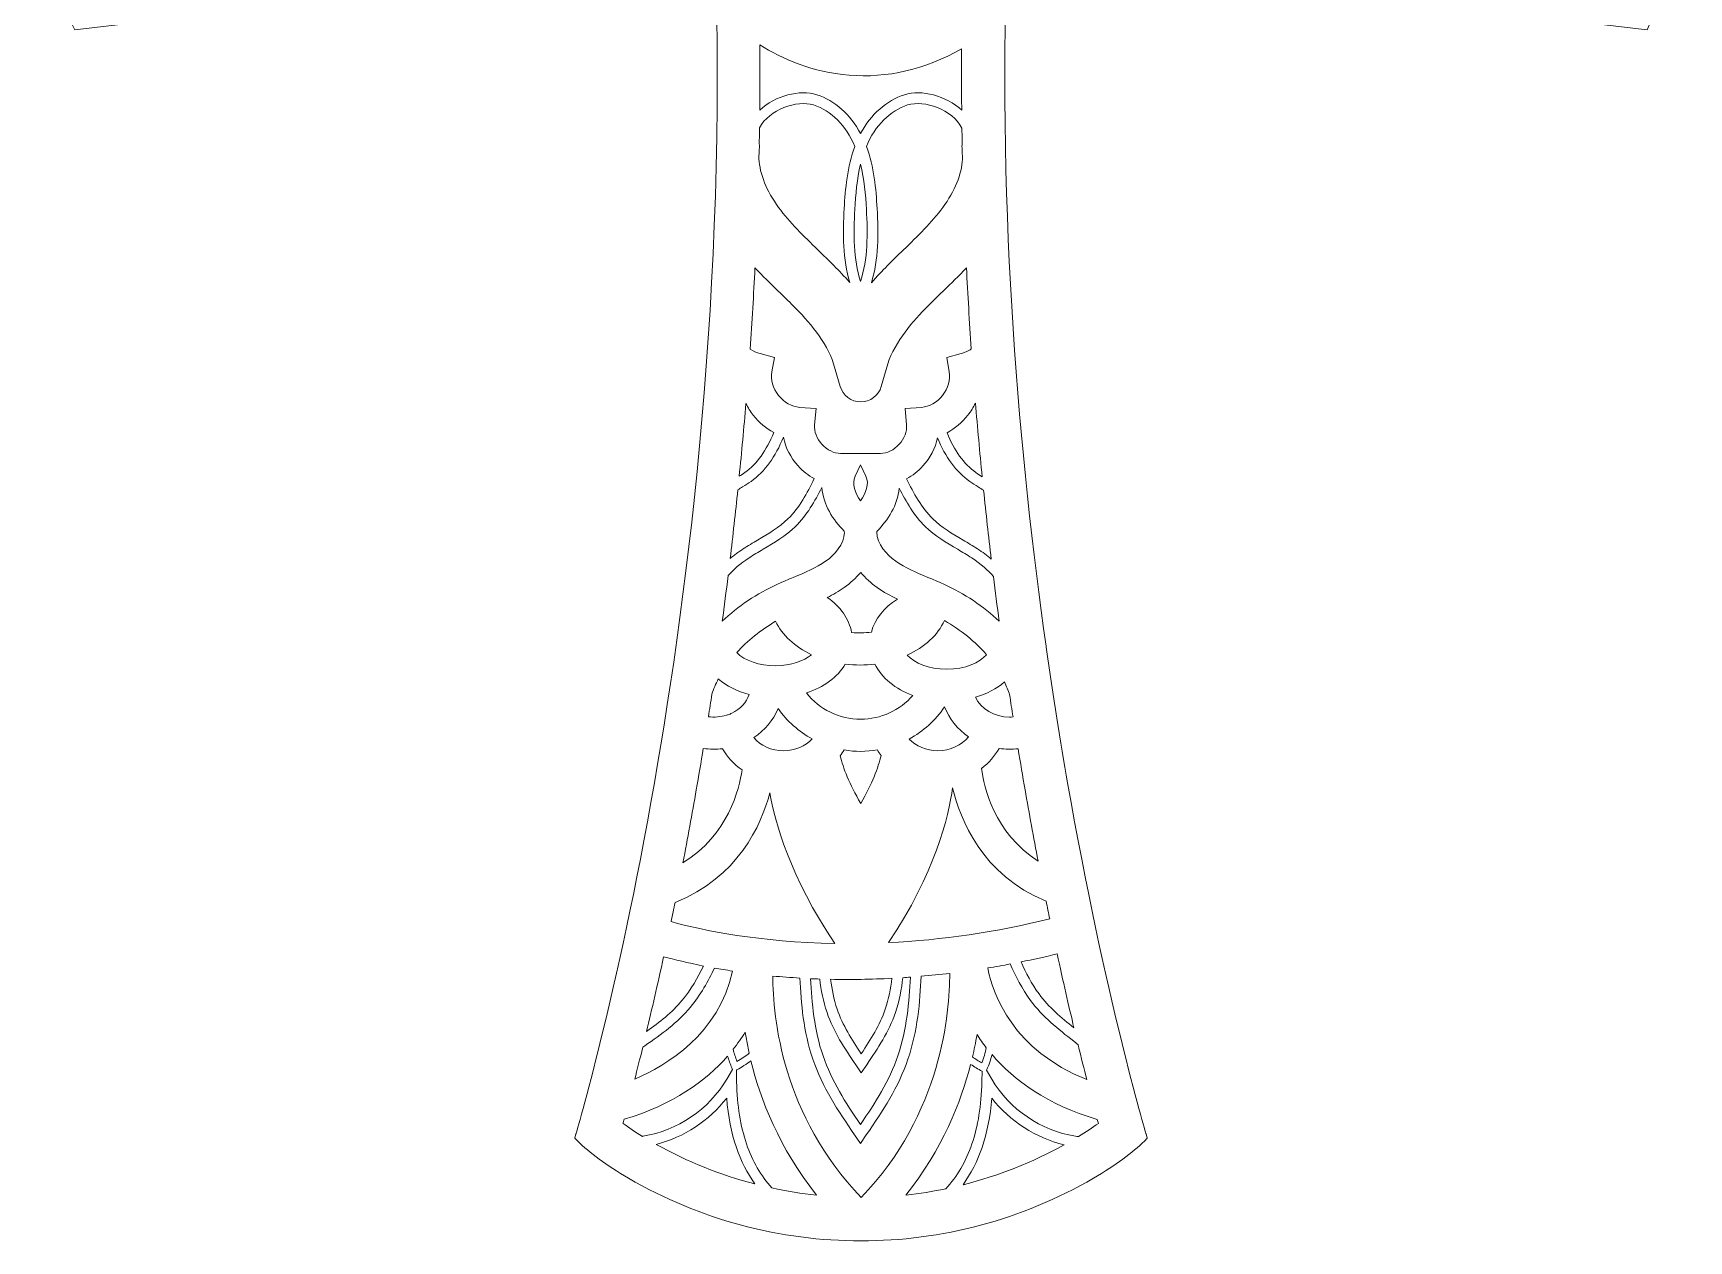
# Model space of a CAD drawing. Header units: millimetres. Extents: x 8 to 1245, y -403 to -66.
# Drawn here: x 508 to 739.7, y -401.8 to -232.7 of the extents above; entities that cross this region are included whole.
import ezdxf

# ---------------------------------------------------------------- set-up
doc = ezdxf.new("R2010")
doc.units = ezdxf.units.MM
doc.header["$MEASUREMENT"] = 0
doc.layers.add('Layer 4', color=7, linetype='Continuous')

msp = doc.modelspace()

# ---------------------------------------------------------------- linework, layer by layer
at = {"layer": 'Layer 4', "lineweight": 0}
for points, knots in [([(734.1, -179.65), (734.1, -179.65), (733.78, -178.94), (733.78, -178.94), (733.78, -178.94), (644.98, -195.01), (644.98, -195.01), (644.98, -194.87), (644.97, -194.74), (644.97, -194.6), (644.97, -194.6), (644.98, -194.6), (644.98, -194.6), (662.02, -178.21), (675.79, -147.85), (675.79, -129.37), (675.79, -103.24), (658.72, -73.3), (624.44, -72.9), (624.44, -72.9), (624.44, -72.9), (624.44, -72.9), (624.39, -72.9), (624.35, -72.9), (624.31, -72.9), (624.26, -72.9), (624.22, -72.9), (624.18, -72.9), (624.18, -72.9), (624.18, -72.9), (624.18, -72.9), (589.9, -73.3), (572.82, -103.24), (572.82, -129.37), (572.82, -147.97), (585.47, -178.27), (602.74, -194.6), (602.74, -194.6), (602.74, -194.6), (602.74, -194.6), (602.74, -194.74), (602.74, -194.87), (602.74, -195.01), (602.74, -195.01), (513.93, -178.94), (513.93, -178.94), (513.93, -178.94), (513.61, -179.65), (513.61, -179.65), (509.89, -187.85), (508.01, -196.61), (508.01, -205.69), (508.01, -214.71), (509.87, -223.42), (513.54, -231.58), (513.54, -231.58), (513.84, -232.25), (513.84, -232.25), (513.84, -232.25), (603.46, -221.7), (603.46, -221.7), (605.06, -268.02), (599.73, -310.27), (594.95, -337.63), (589.72, -367.52), (584.02, -386.6), (583.96, -386.79), (583.96, -386.79), (583.79, -387.36), (583.79, -387.36), (583.79, -387.36), (584.21, -387.78), (584.21, -387.78), (585.83, -389.42), (588.23, -391.17), (591.32, -392.98), (601.36, -398.83), (612.61, -401.75), (623.86, -401.75), (635.11, -401.75), (646.36, -398.83), (656.39, -392.98), (659.49, -391.17), (661.88, -389.42), (663.51, -387.78), (663.51, -387.78), (663.92, -387.36), (663.92, -387.36), (663.92, -387.36), (663.75, -386.79), (663.75, -386.79), (663.7, -386.6), (657.99, -367.52), (652.77, -337.63), (651.77, -331.92), (650.75, -325.56), (649.77, -318.65), (649.77, -318.65), (649.75, -318.53), (649.75, -318.53), (646.05, -292.35), (642.99, -258.3), (644.26, -221.7), (644.26, -221.7), (733.87, -232.25), (733.87, -232.25), (733.87, -232.25), (734.17, -231.58), (734.17, -231.58), (737.84, -223.42), (739.71, -214.71), (739.71, -205.69), (739.71, -196.61), (737.82, -187.85), (734.1, -179.65)], [0, 0, 0, 0, 1, 1, 1, 2, 2, 2, 3, 3, 3, 4, 4, 4, 5, 5, 5, 6, 6, 6, 7, 7, 7, 8, 8, 8, 9, 9, 9, 10, 10, 10, 11, 11, 11, 12, 12, 12, 13, 13, 13, 14, 14, 14, 15, 15, 15, 16, 16, 16, 17, 17, 17, 18, 18, 18, 19, 19, 19, 20, 20, 20, 21, 21, 21, 22, 22, 22, 23, 23, 23, 24, 24, 24, 25, 25, 25, 26, 26, 26, 27, 27, 27, 28, 28, 28, 29, 29, 29, 30, 30, 30, 31, 31, 31, 32, 32, 32, 33, 33, 33, 34, 34, 34, 35, 35, 35, 36, 36, 36, 37, 37, 37, 38, 38, 38, 38]), ([(609.69, -234.36), (612.84, -236.3), (617.1, -238.18), (622.18, -238.59), (627.51, -239.03), (632.8, -237.79), (637.94, -234.9), (637.92, -237.74), (637.92, -240.62), (637.95, -243.5), (635.77, -241.42), (632.32, -240.57), (629.93, -241.33), (627.43, -242.12), (625.25, -244.06), (623.8, -246.76), (622.36, -244.06), (620.18, -242.12), (617.68, -241.33), (615.29, -240.57), (611.86, -241.42), (609.68, -243.48), (609.71, -240.43), (609.71, -237.38), (609.69, -234.36)], [0, 0, 0, 0, 1, 1, 1, 2, 2, 2, 3, 3, 3, 4, 4, 4, 5, 5, 5, 6, 6, 6, 7, 7, 7, 8, 8, 8, 8]), ([(609.62, -248.2), (609.63, -247.45), (609.64, -246.69), (609.65, -245.94), (611.04, -243.37), (614.88, -242.02), (617.22, -242.76), (619.67, -243.53), (621.77, -245.64), (623, -248.55), (621.92, -251.41), (621.66, -254.53), (621.5, -257.25), (621.3, -260.74), (621.29, -264.35), (622.29, -267.62), (621.51, -266.73), (620.76, -265.95), (620.09, -265.27), (619.35, -264.52), (618.58, -263.77), (617.82, -263.03), (615.87, -261.15), (613.86, -259.19), (612.33, -257.11), (610.64, -254.8), (609.69, -252.44), (609.57, -250.29), (609.57, -250.29), (609.6, -249.14), (609.6, -249.14), (609.6, -249.07), (609.61, -249.01), (609.62, -248.95), (609.65, -248.7), (609.65, -248.45), (609.62, -248.2)], [0, 0, 0, 0, 1, 1, 1, 2, 2, 2, 3, 3, 3, 4, 4, 4, 5, 5, 5, 6, 6, 6, 7, 7, 7, 8, 8, 8, 9, 9, 9, 10, 10, 10, 11, 11, 11, 12, 12, 12, 12]), ([(638.01, -248.94), (638.02, -248.99), (638.02, -249.04), (638.03, -249.11), (638.03, -249.11), (638.06, -250.32), (638.06, -250.32), (637.94, -252.47), (636.98, -254.81), (635.3, -257.11), (633.77, -259.2), (631.75, -261.15), (629.81, -263.04), (629.81, -263.04), (629.77, -263.08), (629.77, -263.08), (629.03, -263.79), (628.28, -264.52), (627.54, -265.27), (626.86, -265.96), (626.09, -266.76), (625.31, -267.66), (626.31, -264.38), (626.31, -260.76), (626.11, -257.25), (625.95, -254.53), (625.69, -251.41), (624.61, -248.55), (625.84, -245.64), (627.94, -243.53), (630.38, -242.76), (632.74, -242.01), (636.62, -243.39), (637.98, -245.99), (637.99, -246.72), (638, -247.44), (638.01, -248.17), (637.98, -248.42), (637.98, -248.68), (638.01, -248.94)], [0, 0, 0, 0, 1, 1, 1, 2, 2, 2, 3, 3, 3, 4, 4, 4, 5, 5, 5, 6, 6, 6, 7, 7, 7, 8, 8, 8, 9, 9, 9, 10, 10, 10, 11, 11, 11, 12, 12, 12, 13, 13, 13, 13]), ([(623.8, -267.45), (622.79, -264.33), (622.8, -260.78), (623, -257.34), (623.11, -255.35), (623.28, -253.15), (623.8, -251.03), (624.32, -253.15), (624.5, -255.35), (624.61, -257.34), (624.81, -260.78), (624.82, -264.33), (623.8, -267.45)], [0, 0, 0, 0, 1, 1, 1, 2, 2, 2, 3, 3, 3, 4, 4, 4, 4]), ([(637.85, -277.56), (637.85, -277.56), (635.85, -278.09), (635.85, -278.09), (635.85, -278.09), (636.21, -280.13), (636.21, -280.13), (636.4, -281.2), (636.06, -282.39), (635.27, -283.4), (634.49, -284.4), (633.41, -285.01), (632.32, -285.08), (632.32, -285.08), (630.02, -285.23), (630.02, -285.23), (630.02, -285.23), (630.23, -287.53), (630.23, -287.53), (630.31, -288.46), (629.94, -289.45), (629.2, -290.25), (628.47, -291.06), (627.51, -291.52), (626.58, -291.53), (626.58, -291.53), (623.8, -291.53), (623.8, -291.53), (623.8, -291.53), (621.01, -291.53), (621.01, -291.53), (620.08, -291.52), (619.12, -291.06), (618.39, -290.25), (617.66, -289.45), (617.28, -288.46), (617.37, -287.53), (617.37, -287.53), (617.57, -285.23), (617.57, -285.23), (617.57, -285.23), (615.27, -285.08), (615.27, -285.08), (614.18, -285.01), (613.1, -284.4), (612.32, -283.4), (611.53, -282.39), (611.19, -281.2), (611.38, -280.13), (611.38, -280.13), (611.75, -278.09), (611.75, -278.09), (611.75, -278.09), (609.74, -277.56), (609.74, -277.56), (609.25, -277.43), (608.78, -277.22), (608.34, -276.93), (608.6, -273.11), (608.83, -269.3), (609.02, -265.55), (610.09, -266.68), (611.19, -267.75), (612.27, -268.8), (612.98, -269.49), (613.71, -270.2), (614.4, -270.9), (616.48, -273), (619, -275.82), (620.03, -278.99), (620.03, -278.99), (620.93, -282.14), (620.93, -282.14), (621.3, -283.43), (622.48, -284.32), (623.81, -284.32), (625.15, -284.32), (626.33, -283.43), (626.7, -282.15), (626.7, -282.15), (627.6, -278.99), (627.6, -278.99), (628.63, -275.82), (631.15, -273), (633.23, -270.9), (633.89, -270.22), (634.6, -269.53), (635.29, -268.87), (635.29, -268.87), (635.38, -268.77), (635.38, -268.77), (636.46, -267.74), (637.55, -266.68), (638.61, -265.56), (638.8, -269.29), (639.03, -273.1), (639.29, -276.91), (638.84, -277.21), (638.35, -277.43), (637.85, -277.56)], [0, 0, 0, 0, 1, 1, 1, 2, 2, 2, 3, 3, 3, 4, 4, 4, 5, 5, 5, 6, 6, 6, 7, 7, 7, 8, 8, 8, 9, 9, 9, 10, 10, 10, 11, 11, 11, 12, 12, 12, 13, 13, 13, 14, 14, 14, 15, 15, 15, 16, 16, 16, 17, 17, 17, 18, 18, 18, 19, 19, 19, 20, 20, 20, 21, 21, 21, 22, 22, 22, 23, 23, 23, 24, 24, 24, 25, 25, 25, 26, 26, 26, 27, 27, 27, 28, 28, 28, 29, 29, 29, 30, 30, 30, 31, 31, 31, 32, 32, 32, 33, 33, 33, 33]), ([(606.81, -294.73), (607.16, -291.33), (607.47, -287.94), (607.75, -284.56), (608.03, -285.12), (608.38, -285.66), (608.78, -286.17), (609.58, -287.2), (610.56, -288.02), (611.65, -288.6), (610.65, -291.11), (609.29, -293), (607.6, -294.22), (607.35, -294.4), (607.08, -294.57), (606.81, -294.73)], [0, 0, 0, 0, 1, 1, 1, 2, 2, 2, 3, 3, 3, 4, 4, 4, 5, 5, 5, 5]), ([(639.94, -294.22), (638.25, -293.01), (636.89, -291.13), (635.9, -288.63), (637, -288.04), (638, -287.21), (638.81, -286.17), (639.23, -285.64), (639.59, -285.08), (639.87, -284.49), (640.16, -287.91), (640.48, -291.35), (640.82, -294.8), (640.52, -294.61), (640.22, -294.42), (639.94, -294.22)], [0, 0, 0, 0, 1, 1, 1, 2, 2, 2, 3, 3, 3, 4, 4, 4, 5, 5, 5, 5]), ([(607.29, -296.21), (607.68, -295.97), (608.08, -295.72), (608.47, -295.44), (610.38, -294.07), (611.9, -291.99), (613, -289.26), (613.29, -290.72), (614, -292.12), (615.06, -293.29), (615.72, -294.01), (616.49, -294.6), (617.32, -295.06), (616.31, -297.08), (615.24, -299.12), (613.63, -300.69), (612.41, -301.88), (610.94, -302.74), (609.39, -303.66), (608.72, -304.05), (608.03, -304.46), (607.37, -304.89), (606.7, -305.33), (606.09, -305.78), (605.55, -306.24), (605.93, -303.03), (606.29, -299.83), (606.62, -296.62), (606.84, -296.48), (607.06, -296.34), (607.29, -296.21)], [0, 0, 0, 0, 1, 1, 1, 2, 2, 2, 3, 3, 3, 4, 4, 4, 5, 5, 5, 6, 6, 6, 7, 7, 7, 8, 8, 8, 9, 9, 9, 10, 10, 10, 10]), ([(641.01, -296.69), (641.35, -299.9), (641.7, -303.11), (642.09, -306.33), (641.52, -305.83), (640.88, -305.35), (640.16, -304.89), (639.5, -304.46), (638.81, -304.05), (638.15, -303.66), (636.59, -302.74), (635.12, -301.88), (633.9, -300.69), (632.31, -299.13), (631.23, -297.09), (630.23, -295.08), (631.07, -294.63), (631.86, -294.02), (632.53, -293.29), (633.57, -292.14), (634.27, -290.78), (634.57, -289.35), (635.67, -292.04), (637.17, -294.09), (639.07, -295.44), (639.45, -295.72), (639.86, -295.97), (640.25, -296.21), (640.51, -296.36), (640.76, -296.52), (641.01, -296.69)], [0, 0, 0, 0, 1, 1, 1, 2, 2, 2, 3, 3, 3, 4, 4, 4, 5, 5, 5, 6, 6, 6, 7, 7, 7, 8, 8, 8, 9, 9, 9, 10, 10, 10, 10]), ([(623.8, -298.18), (623.01, -297.07), (622.56, -295.76), (623.04, -294.73), (623.04, -294.73), (623.8, -293.11), (623.8, -293.11), (623.8, -293.11), (624.55, -294.73), (624.55, -294.73), (625.03, -295.76), (624.58, -297.07), (623.8, -298.18)], [0, 0, 0, 0, 1, 1, 1, 2, 2, 2, 3, 3, 3, 4, 4, 4, 4]), ([(605.26, -308.64), (605.99, -307.77), (606.96, -306.94), (608.19, -306.15), (608.82, -305.73), (609.5, -305.34), (610.15, -304.95), (611.71, -304.03), (613.33, -303.08), (614.68, -301.76), (616.29, -300.19), (617.4, -298.2), (618.36, -296.31), (618.58, -298.7), (619.95, -300.88), (621.5, -302.4), (621.51, -302.46), (621.53, -302.53), (621.56, -302.59), (621.49, -304.23), (620.16, -305.74), (618.91, -306.62), (617.6, -307.55), (616.04, -308.19), (614.38, -308.88), (613.69, -309.17), (612.97, -309.47), (612.25, -309.79), (609.26, -311.16), (606.63, -312.92), (604.44, -315.01), (604.73, -312.89), (605, -310.76), (605.26, -308.64)], [0, 0, 0, 0, 1, 1, 1, 2, 2, 2, 3, 3, 3, 4, 4, 4, 5, 5, 5, 6, 6, 6, 7, 7, 7, 8, 8, 8, 9, 9, 9, 10, 10, 10, 11, 11, 11, 11]), ([(635.37, -309.79), (634.66, -309.47), (633.94, -309.17), (633.23, -308.88), (631.58, -308.19), (630.02, -307.55), (628.71, -306.62), (627.44, -305.73), (626.09, -304.19), (626.06, -302.53), (626.07, -302.48), (626.09, -302.44), (626.1, -302.4), (627.62, -300.9), (628.98, -298.76), (629.22, -296.41), (630.17, -298.27), (631.27, -300.22), (632.85, -301.76), (634.2, -303.08), (635.82, -304.03), (637.39, -304.95), (638.04, -305.34), (638.71, -305.73), (639.35, -306.15), (640.63, -306.98), (641.65, -307.86), (642.39, -308.77), (642.64, -310.86), (642.91, -312.94), (643.19, -315.02), (641, -312.93), (638.36, -311.16), (635.37, -309.79)], [0, 0, 0, 0, 1, 1, 1, 2, 2, 2, 3, 3, 3, 4, 4, 4, 5, 5, 5, 6, 6, 6, 7, 7, 7, 8, 8, 8, 9, 9, 9, 10, 10, 10, 11, 11, 11, 11]), ([(626.11, -310.3), (627.03, -310.95), (627.99, -311.47), (628.96, -311.93), (627.09, -313.09), (625.79, -314.71), (625.31, -316.55), (624.4, -316.66), (623.46, -316.68), (622.53, -316.6), (622.2, -314.69), (620.99, -312.96), (619.14, -311.69), (619.95, -311.29), (620.75, -310.83), (621.51, -310.3), (622.37, -309.69), (623.15, -308.97), (623.81, -308.18), (624.47, -308.97), (625.25, -309.69), (626.11, -310.3)], [0, 0, 0, 0, 1, 1, 1, 2, 2, 2, 3, 3, 3, 4, 4, 4, 5, 5, 5, 6, 6, 6, 7, 7, 7, 7]), ([(611.91, -315.03), (612.82, -316.95), (614.6, -318.6), (616.93, -319.7), (615.85, -320.58), (614.08, -321.25), (611.86, -321.25), (609.64, -321.25), (607.58, -320.52), (606.46, -319.41), (607.96, -317.74), (609.81, -316.25), (611.91, -315.03)], [0, 0, 0, 0, 1, 1, 1, 2, 2, 2, 3, 3, 3, 4, 4, 4, 4]), ([(635.86, -321.74), (633.33, -321.74), (631.33, -320.85), (630.33, -319.76), (632.78, -318.64), (634.61, -316.94), (635.52, -314.93), (637.84, -316.25), (639.86, -317.88), (641.43, -319.71), (640.46, -320.81), (638.45, -321.74), (635.86, -321.74)], [0, 0, 0, 0, 1, 1, 1, 2, 2, 2, 3, 3, 3, 4, 4, 4, 4]), ([(623.82, -328.73), (620.81, -328.73), (618.04, -327.36), (616.22, -325.06), (618.63, -324.27), (620.57, -322.84), (621.66, -321.03), (623.03, -321.19), (624.44, -321.19), (625.8, -321.02), (626.76, -322.94), (628.67, -324.51), (631.11, -325.41), (629.28, -327.5), (626.63, -328.73), (623.82, -328.73)], [0, 0, 0, 0, 1, 1, 1, 2, 2, 2, 3, 3, 3, 4, 4, 4, 5, 5, 5, 5]), ([(602.99, -325.23), (603.23, -324.51), (603.53, -323.8), (603.89, -323.1), (605.06, -324.08), (606.54, -324.83), (608.2, -325.27), (607.84, -326.36), (606.98, -327.3), (605.78, -327.87), (605.78, -327.87), (605.66, -327.93), (605.66, -327.93), (605.66, -327.93), (605.55, -328.01), (605.55, -328.01), (605.49, -328.05), (605.4, -328.08), (605.29, -328.1), (605.29, -328.1), (605.17, -328.11), (605.17, -328.11), (605.17, -328.11), (605.04, -328.15), (605.04, -328.15), (604.21, -328.41), (603.34, -328.49), (602.5, -328.38), (602.67, -327.35), (602.83, -326.3), (602.99, -325.23)], [0, 0, 0, 0, 1, 1, 1, 2, 2, 2, 3, 3, 3, 4, 4, 4, 5, 5, 5, 6, 6, 6, 7, 7, 7, 8, 8, 8, 9, 9, 9, 10, 10, 10, 10]), ([(644.65, -325.29), (644.81, -326.35), (644.97, -327.39), (645.13, -328.41), (644.97, -328.42), (644.81, -328.43), (644.65, -328.43), (642.48, -328.43), (640.61, -327.28), (639.87, -325.67), (641.44, -325.2), (642.83, -324.46), (643.93, -323.52), (644.22, -324.11), (644.46, -324.7), (644.65, -325.29)], [0, 0, 0, 0, 1, 1, 1, 2, 2, 2, 3, 3, 3, 4, 4, 4, 5, 5, 5, 5]), ([(612.25, -327.25), (613.51, -329.01), (615.15, -330.47), (617.04, -331.5), (616.09, -332.52), (614.62, -333.14), (613.03, -333.14), (611.33, -333.14), (609.78, -332.43), (608.84, -331.3), (610.39, -330.29), (611.58, -328.87), (612.25, -327.25)], [0, 0, 0, 0, 1, 1, 1, 2, 2, 2, 3, 3, 3, 4, 4, 4, 4]), ([(635.56, -327), (636.19, -328.65), (637.35, -330.12), (638.89, -331.18), (637.96, -332.37), (636.35, -333.14), (634.61, -333.14), (633.02, -333.14), (631.55, -332.52), (630.6, -331.51), (632.58, -330.42), (634.28, -328.88), (635.56, -327)], [0, 0, 0, 0, 1, 1, 1, 2, 2, 2, 3, 3, 3, 4, 4, 4, 4]), ([(600.81, -338.6), (601.14, -336.71), (601.47, -334.78), (601.79, -332.82), (602.68, -332.95), (603.59, -332.96), (604.48, -332.86), (605.13, -334.02), (606.07, -335.04), (607.21, -335.83), (606.84, -338.5), (605.29, -344.95), (598.94, -348.82), (599.59, -345.42), (600.22, -342), (600.81, -338.6)], [0, 0, 0, 0, 1, 1, 1, 2, 2, 2, 3, 3, 3, 4, 4, 4, 5, 5, 5, 5]), ([(623.82, -340.51), (622.22, -337.84), (621.37, -335.54), (620.93, -333.85), (621.13, -333.59), (621.31, -333.31), (621.48, -333.04), (623.03, -333.3), (624.6, -333.3), (626.16, -333.03), (626.31, -333.3), (626.49, -333.55), (626.67, -333.8), (626.25, -335.5), (625.42, -337.82), (623.82, -340.51)], [0, 0, 0, 0, 1, 1, 1, 2, 2, 2, 3, 3, 3, 4, 4, 4, 5, 5, 5, 5]), ([(646.81, -338.6), (647.4, -341.93), (648.01, -345.27), (648.65, -348.59), (642.44, -344.62), (641.04, -338.21), (640.73, -335.62), (641.74, -334.85), (642.58, -333.89), (643.18, -332.82), (644.06, -332.95), (644.96, -332.96), (645.84, -332.86), (646.17, -334.82), (646.49, -336.74), (646.81, -338.6)], [0, 0, 0, 0, 1, 1, 1, 2, 2, 2, 3, 3, 3, 4, 4, 4, 5, 5, 5, 5]), ([(597.84, -354.38), (606.62, -350.86), (609.9, -343.62), (611.11, -339.03), (611.81, -343.12), (613.92, -350.81), (620.2, -360.13), (609.7, -359.94), (601.79, -358.3), (597.28, -357.07), (597.47, -356.19), (597.65, -355.29), (597.84, -354.38)], [0, 0, 0, 0, 1, 1, 1, 2, 2, 2, 3, 3, 3, 4, 4, 4, 4]), ([(649.76, -354.22), (649.93, -355.06), (650.1, -355.88), (650.27, -356.68), (642.76, -358.53), (635.19, -359.64), (627.71, -360.01), (634.21, -350.32), (636.12, -342.38), (636.68, -338.32), (637.72, -342.81), (640.79, -350.46), (649.76, -354.22)], [0, 0, 0, 0, 1, 1, 1, 2, 2, 2, 3, 3, 3, 4, 4, 4, 4]), ([(593.32, -374.64), (593.32, -374.64), (593.61, -374.43), (593.61, -374.43), (595.94, -372.81), (598.13, -371.27), (599.99, -369.03), (601.41, -367.32), (602.48, -365.39), (603.34, -363.56), (604.14, -363.71), (604.98, -363.85), (605.86, -363.98), (603.99, -372.8), (596.69, -377.19), (592.2, -379.1), (592.54, -377.77), (592.92, -376.28), (593.32, -374.64)], [0, 0, 0, 0, 1, 1, 1, 2, 2, 2, 3, 3, 3, 4, 4, 4, 5, 5, 5, 6, 6, 6, 6]), ([(596.24, -361.98), (597.74, -362.39), (599.61, -362.84), (601.81, -363.28), (601.02, -364.91), (600.07, -366.59), (598.84, -368.08), (597.39, -369.81), (595.68, -371.13), (593.85, -372.43), (594.59, -369.36), (595.39, -365.86), (596.24, -361.98)], [0, 0, 0, 0, 1, 1, 1, 2, 2, 2, 3, 3, 3, 4, 4, 4, 4]), ([(655.45, -379.18), (645.14, -375.02), (642.35, -367.37), (641.6, -363.55), (642.65, -363.38), (643.7, -363.19), (644.75, -362.99), (645.47, -364.7), (646.37, -366.47), (647.57, -368.09), (649.3, -370.42), (651.41, -372.07), (653.63, -373.82), (653.63, -373.82), (654.23, -374.29), (654.23, -374.29), (654.67, -376.1), (655.08, -377.73), (655.45, -379.18)], [0, 0, 0, 0, 1, 1, 1, 2, 2, 2, 3, 3, 3, 4, 4, 4, 5, 5, 5, 6, 6, 6, 6]), ([(653.66, -371.93), (651.85, -370.5), (650.16, -369.06), (648.77, -367.19), (647.72, -365.78), (646.92, -364.23), (646.26, -362.7), (647.95, -362.36), (649.63, -361.99), (651.31, -361.58), (652.14, -365.41), (652.93, -368.87), (653.66, -371.93)], [0, 0, 0, 0, 1, 1, 1, 2, 2, 2, 3, 3, 3, 4, 4, 4, 4]), ([(611.51, -364.68), (612.76, -364.8), (614.03, -364.89), (615.3, -364.97), (615.46, -368.46), (615.81, -372.48), (617.12, -376.32), (618.47, -380.3), (620.65, -383.51), (622.95, -386.92), (622.95, -386.92), (623.78, -388.14), (623.78, -388.14), (623.78, -388.14), (624.6, -386.92), (624.6, -386.92), (626.91, -383.51), (629.08, -380.29), (630.43, -376.32), (631.77, -372.39), (632.12, -368.26), (632.26, -364.72), (633.6, -364.6), (634.93, -364.47), (636.27, -364.31), (636.29, -369.66), (635.19, -383.95), (623.89, -395.67), (612.86, -384.24), (611.52, -370.52), (611.51, -364.68)], [0, 0, 0, 0, 1, 1, 1, 2, 2, 2, 3, 3, 3, 4, 4, 4, 5, 5, 5, 6, 6, 6, 7, 7, 7, 8, 8, 8, 9, 9, 9, 10, 10, 10, 10]), ([(628.67, -369.78), (629.22, -368.17), (629.53, -366.51), (629.71, -364.91), (630.06, -364.89), (630.41, -364.86), (630.76, -364.84), (630.61, -368.23), (630.27, -372.15), (629.01, -375.84), (627.8, -379.39), (625.87, -382.37), (623.78, -385.46), (621.69, -382.37), (619.75, -379.39), (618.54, -375.84), (617.31, -372.22), (616.96, -368.39), (616.81, -365.05), (617.23, -365.07), (617.66, -365.08), (618.09, -365.1), (618.27, -366.64), (618.57, -368.23), (619.1, -369.78), (620.04, -372.54), (621.54, -374.75), (623.12, -377.1), (623.12, -377.1), (623.89, -378.23), (623.89, -378.23), (623.89, -378.23), (624.65, -377.1), (624.65, -377.1), (626.24, -374.75), (627.73, -372.54), (628.67, -369.78)], [0, 0, 0, 0, 1, 1, 1, 2, 2, 2, 3, 3, 3, 4, 4, 4, 5, 5, 5, 6, 6, 6, 7, 7, 7, 8, 8, 8, 9, 9, 9, 10, 10, 10, 11, 11, 11, 12, 12, 12, 12]), ([(627.25, -369.3), (626.47, -371.59), (625.23, -373.54), (623.89, -375.55), (622.54, -373.54), (621.3, -371.59), (620.52, -369.3), (620.06, -367.93), (619.78, -366.52), (619.6, -365.14), (622.43, -365.2), (625.3, -365.15), (628.19, -365), (628.01, -366.43), (627.73, -367.89), (627.25, -369.3)], [0, 0, 0, 0, 1, 1, 1, 2, 2, 2, 3, 3, 3, 4, 4, 4, 5, 5, 5, 5]), ([(608.21, -375.5), (607.68, -375.93), (607.09, -376.29), (606.5, -376.64), (606.28, -376.09), (606.11, -375.52), (605.96, -374.94), (606.59, -374.15), (607.15, -373.35), (607.64, -372.56), (607.75, -373.21), (607.87, -373.87), (608, -374.52), (608.06, -374.84), (608.13, -375.17), (608.21, -375.5)], [0, 0, 0, 0, 1, 1, 1, 2, 2, 2, 3, 3, 3, 4, 4, 4, 5, 5, 5, 5]), ([(639.45, -376.01), (639.57, -375.5), (639.68, -375), (639.78, -374.52), (639.89, -373.97), (639.99, -373.41), (640.09, -372.85), (640.48, -373.47), (640.92, -374.09), (641.39, -374.71), (641.24, -375.43), (641.03, -376.15), (640.76, -376.84), (640.32, -376.58), (639.87, -376.31), (639.45, -376.01)], [0, 0, 0, 0, 1, 1, 1, 2, 2, 2, 3, 3, 3, 4, 4, 4, 5, 5, 5, 5]), ([(593.29, -387.12), (592.26, -386.49), (591.35, -385.89), (590.56, -385.3), (590.61, -385.12), (590.66, -384.93), (590.72, -384.73), (597.53, -382.7), (602.11, -379.4), (605.19, -375.88), (605.36, -376.45), (605.56, -377.01), (605.79, -377.55), (605.79, -377.55), (605.87, -377.74), (605.87, -377.74), (605.87, -377.74), (605.06, -379.12), (605.06, -379.12), (602.57, -383.34), (598.19, -386.33), (593.35, -387.1), (593.33, -387.11), (593.31, -387.12), (593.29, -387.12)], [0, 0, 0, 0, 1, 1, 1, 2, 2, 2, 3, 3, 3, 4, 4, 4, 5, 5, 5, 6, 6, 6, 7, 7, 7, 8, 8, 8, 8]), ([(611.38, -394.34), (609.87, -392.67), (608.65, -390.58), (607.84, -388.19), (606.98, -385.67), (606.53, -382.83), (606.45, -379.49), (606.45, -379.49), (606.42, -377.84), (606.42, -377.84), (606.42, -377.84), (606.5, -377.79), (606.5, -377.79), (607.13, -377.43), (607.82, -377.03), (608.46, -376.56), (609.77, -381.89), (612.39, -388.76), (617.64, -395.35), (615.53, -395.13), (613.44, -394.79), (611.38, -394.34)], [0, 0, 0, 0, 1, 1, 1, 2, 2, 2, 3, 3, 3, 4, 4, 4, 5, 5, 5, 6, 6, 6, 7, 7, 7, 7]), ([(630.15, -395.34), (635.24, -388.94), (637.85, -382.29), (639.2, -377.04), (639.72, -377.39), (640.25, -377.7), (640.76, -377.99), (640.76, -377.99), (640.8, -378.01), (640.8, -378.01), (640.8, -378.01), (640.77, -379.49), (640.77, -379.49), (640.69, -382.83), (640.24, -385.67), (639.38, -388.19), (638.55, -390.63), (637.3, -392.76), (635.74, -394.45), (633.9, -394.83), (632.03, -395.13), (630.15, -395.34)], [0, 0, 0, 0, 1, 1, 1, 2, 2, 2, 3, 3, 3, 4, 4, 4, 5, 5, 5, 6, 6, 6, 7, 7, 7, 7]), ([(657.07, -385.3), (656.24, -385.91), (655.37, -386.5), (654.28, -387.16), (654.13, -387.17), (653.99, -387.13), (653.86, -387.1), (649.03, -386.33), (644.65, -383.34), (642.16, -379.13), (642.16, -379.13), (641.42, -377.87), (641.42, -377.87), (641.42, -377.87), (641.47, -377.76), (641.47, -377.76), (641.76, -377.09), (642, -376.39), (642.19, -375.68), (645.27, -379.28), (649.92, -382.69), (656.92, -384.76), (656.97, -384.94), (657.02, -385.12), (657.07, -385.3)], [0, 0, 0, 0, 1, 1, 1, 2, 2, 2, 3, 3, 3, 4, 4, 4, 5, 5, 5, 6, 6, 6, 7, 7, 7, 8, 8, 8, 8]), ([(595.21, -388.24), (599.09, -387.24), (602.6, -384.93), (605.06, -381.77), (605.26, -384.33), (605.71, -386.6), (606.42, -388.67), (607.06, -390.55), (607.94, -392.27), (609, -393.78), (604.19, -392.52), (599.54, -390.66), (595.21, -388.24)], [0, 0, 0, 0, 1, 1, 1, 2, 2, 2, 3, 3, 3, 4, 4, 4, 4]), ([(638.13, -393.9), (639.23, -392.37), (640.14, -390.61), (640.8, -388.67), (641.51, -386.6), (641.95, -384.33), (642.15, -381.77), (644.68, -385.01), (648.3, -387.35), (652.29, -388.31), (647.85, -390.78), (643.07, -392.66), (638.13, -393.9)], [0, 0, 0, 0, 1, 1, 1, 2, 2, 2, 3, 3, 3, 4, 4, 4, 4])]:
    msp.add_open_spline(points, degree=3, knots=knots, dxfattribs=at)

doc.saveas('drawing.dxf')
